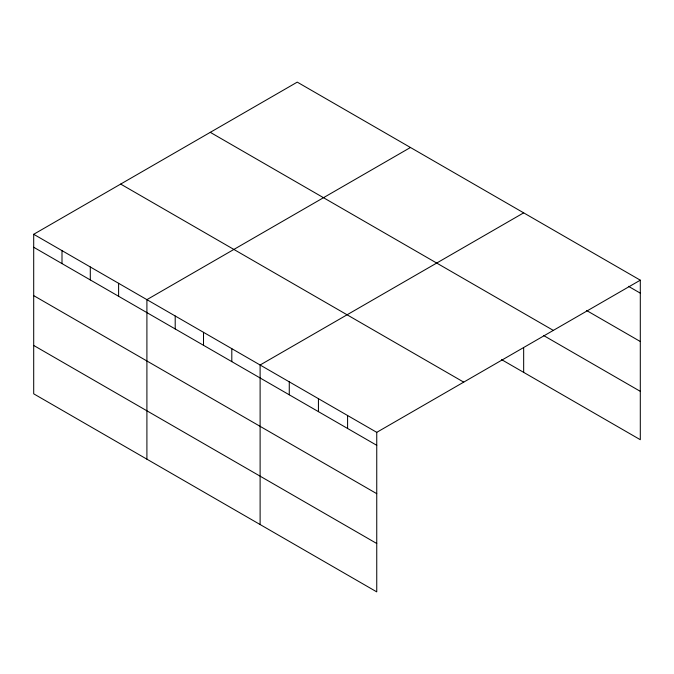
<?xml version="1.0" encoding="UTF-8"?>
<svg xmlns="http://www.w3.org/2000/svg" width="674" height="674" viewBox="0 0 674 674"><rect width="100%" height="100%" fill="white"/><g stroke="black" fill="none" stroke-linecap="round" stroke-linejoin="round"><path stroke-width="1.01" d="M33.7 234.291L376.749 432.346L376.749 591.873L33.7 393.818L33.7 234.291L297.251 82.127L640.3 280.182L640.3 439.709L501.557 359.604M410.458 147.488L146.907 299.652L146.907 459.171M523.664 212.849L260.113 365.005L260.113 524.532M376.749 432.346L640.3 280.182M628.454 286.315L640.3 293.148M586.54 310.478L640.3 341.516M210.28 132.34L553.329 330.395M543.707 335.576L640.3 391.341M120.671 184.078L463.72 382.133M33.7 247.257L376.749 445.312M33.7 295.625L376.749 493.68M33.7 345.45L376.749 543.505M523.664 348.188L523.664 372.368M347.59 415.513L347.59 428.479M318.431 398.679L318.431 411.646M289.272 381.838L289.272 394.804M231.805 348.669L231.805 361.635M203.506 332.324L203.506 345.29M175.206 315.988L175.206 328.954M118.607 283.307L118.607 296.274M90.299 266.971L90.299 279.937M62 250.627L62 263.593"/></g></svg>
